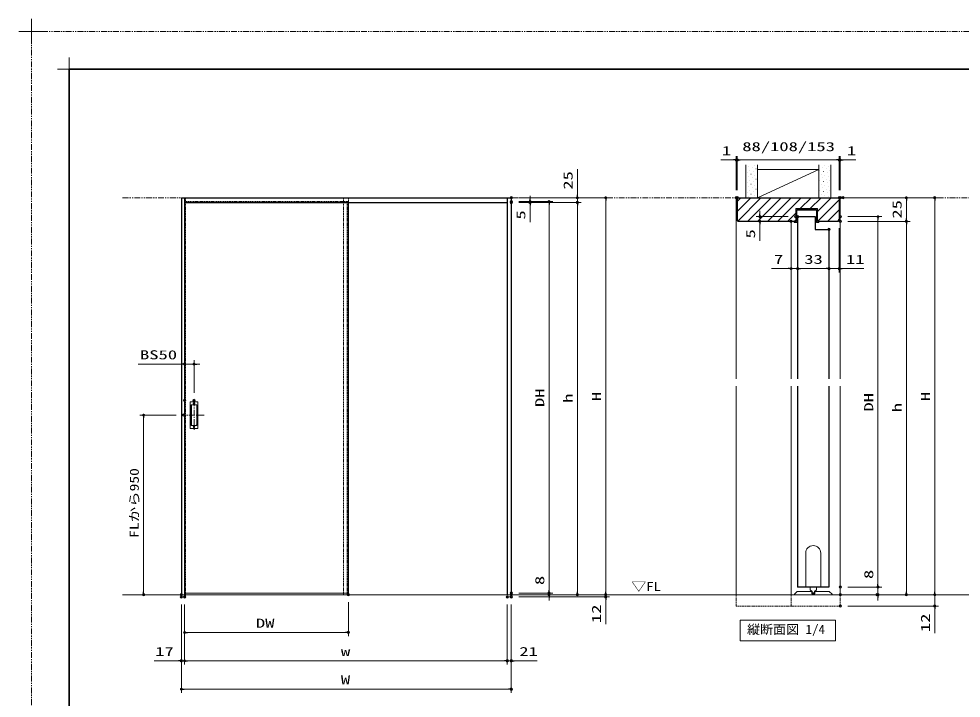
# Model space of a CAD drawing. Units: millimetres, scale not verified. Extents: x -1306 to 1306, y -607 to 607.
# Drawn here: x -1306 to -309, y -112 to 607 of the extents above; entities that cross this region are included whole.
import ezdxf
from ezdxf.enums import TextEntityAlignment as Align

# ---------------------------------------------------------------- set-up
doc = ezdxf.new("R2010")
doc.units = ezdxf.units.MM
doc.header["$LTSCALE"] = 5
doc.header["$PDMODE"] = 32
doc.header["$PDSIZE"] = 2.5
for name, pattern in [('USER1', [0.375, 0.25, -0.125]), ('USER2', [2, 1.25, -0.25, 0.25, -0.25]), ('USER3', [2.5, 1.25, -0.25, 0.25, -0.25, 0.25, -0.25])]:
    doc.linetypes.add(name, pattern=pattern)
for name, color, linetype, lineweight in [('0-1_線(白)', 7, 'Continuous', 30), ('0-2_ハッチング', 6, 'Continuous', 9), ('0-3_線(黄)', 2, 'Continuous', 15), ('0-4_寸法線', 3, 'Continuous', 13), ('0-5_0', 3, 'Continuous', 25), ('0-6_DEFPOINTS', 7, 'Continuous', 5), ('0-7_線(水)', 4, 'Continuous', 9), ('0-8_点線(水)', 4, 'USER1', 9), ('0-9_点線(黄)', 2, 'USER1', 15), ('0-A_中心線', 3, 'USER2', 9), ('0-C_陰線', 4, 'USER3', 9), ('0-D_図面枠', 7, 'Continuous', 35), ('0-E_一般', 7, 'Continuous', 5)]:
    doc.layers.add(name, color=color, linetype=linetype, lineweight=lineweight)
doc.styles.add('ＭＳ ゴシック', font='')
doc.styles.get('ＭＳ ゴシック').set_extended_font_data('MS Gothic')

# ---------------------------------------------------------------- blocks, each defined once
blk = doc.blocks.new('_DOT')
at = {"layer": '0-5_0'}
blk.add_line((-2.5, 0), (-5, 0), dxfattribs=at)
for points in [[(0, 0), (-2.5, 0), (-2.48, 0.313)], [(0, 0), (-2.48, -0.313), (-2.5, 0)], [(0, 0), (-2.48, 0.313), (-2.421, 0.622)], [(0, 0), (-2.421, -0.622), (-2.48, -0.313)], [(0, 0), (-2.421, 0.622), (-2.324, 0.92)], [(0, 0), (-2.324, -0.92), (-2.421, -0.622)], [(0, 0), (-2.324, 0.92), (-2.191, 1.204)], [(0, 0), (-2.191, -1.204), (-2.324, -0.92)], [(0, 0), (-2.191, 1.204), (-2.023, 1.469)], [(0, 0), (-2.023, -1.469), (-2.191, -1.204)], [(0, 0), (-2.023, 1.469), (-1.822, 1.711)], [(0, 0), (-1.822, -1.711), (-2.023, -1.469)], [(0, 0), (-1.822, 1.711), (-1.594, 1.926)], [(0, 0), (-1.594, -1.926), (-1.822, -1.711)], [(0, 0), (-1.594, 1.926), (-1.34, 2.111)], [(0, 0), (-1.34, -2.111), (-1.594, -1.926)], [(0, 0), (-1.34, 2.111), (-1.064, 2.262)], [(0, 0), (-1.064, -2.262), (-1.34, -2.111)], [(0, 0), (-1.064, 2.262), (-0.773, 2.378)], [(0, 0), (-0.773, -2.378), (-1.064, -2.262)], [(0, 0), (-0.773, 2.378), (-0.468, 2.456)], [(0, 0), (-0.468, -2.456), (-0.773, -2.378)], [(0, 0), (-0.468, 2.456), (-0.157, 2.495)], [(0, 0), (-0.157, -2.495), (-0.468, -2.456)], [(0, 0), (-0.157, 2.495), (0.157, 2.495)], [(0, 0), (0.157, -2.495), (-0.157, -2.495)], [(0, 0), (0.157, 2.495), (0.468, 2.456)], [(0, 0), (0.468, 2.456), (0.773, 2.378)], [(0, 0), (0.773, 2.378), (1.064, 2.262)], [(0, 0), (1.064, 2.262), (1.34, 2.111)], [(0, 0), (1.34, 2.111), (1.594, 1.926)], [(0, 0), (1.594, 1.926), (1.822, 1.711)], [(0, 0), (1.822, 1.711), (2.023, 1.469)], [(0, 0), (2.023, 1.469), (2.191, 1.204)], [(0, 0), (2.191, 1.204), (2.324, 0.92)], [(0, 0), (2.324, 0.92), (2.421, 0.622)], [(0, 0), (2.421, 0.622), (2.48, 0.313)], [(0, 0), (2.48, 0.313), (2.5, 0)], [(0, 0), (0.468, -2.456), (0.157, -2.495)], [(0, 0), (0.773, -2.378), (0.468, -2.456)], [(0, 0), (1.064, -2.262), (0.773, -2.378)], [(0, 0), (1.34, -2.111), (1.064, -2.262)], [(0, 0), (1.594, -1.926), (1.34, -2.111)], [(0, 0), (1.822, -1.711), (1.594, -1.926)], [(0, 0), (2.023, -1.469), (1.822, -1.711)], [(0, 0), (2.191, -1.204), (2.023, -1.469)], [(0, 0), (2.324, -0.92), (2.191, -1.204)], [(0, 0), (2.421, -0.622), (2.324, -0.92)], [(0, 0), (2.48, -0.313), (2.421, -0.622)], [(0, 0), (2.5, 0), (2.48, -0.313)]]:
    blk.add_solid(points, dxfattribs=at)
blk = doc.blocks.new('グループ-13-1')
at = {"layer": '0-E_一般'}
for p, q in [((62041.6, -14029.5), (62041.6, -13365.5)), ((61709.6, -13697.5), (62373.6, -13697.5))]:
    blk.add_line(p, q, dxfattribs=at)

msp = doc.modelspace()

# ---------------------------------------------------------------- linework, layer by layer
at = {"layer": '0-1_線(白)'}
for p, q in [((-1134.287, 417.95), (-1134.287, -2.05)), ((-1134.287, 417.95), (-785.287, 417.95)), ((-1130.887, 417.95), (-1130.887, -2.05)), ((-1130.887, 412.95), (-789.487, 412.95)), ((-957.487, -0.45), (-957.487, 412.95)), ((-789.487, 417.95), (-789.487, -2.05)), ((-785.287, 417.95), (-785.287, -2.05)), ((-546.196, 417.95), (-546.196, 393.95)), ((-546.196, 417.95), (-438.196, 417.95)), ((-438.196, 417.95), (-438.196, 393.95)), ((-546.196, 393.95), (-545.196, 392.95)), ((-484.146, 392.95), (-545.196, 392.95)), ((-482.197, 397.95), (-482.196, 226.45)), ((-439.196, 392.95), (-461.346, 392.95)), ((-438.196, 393.95), (-439.196, 392.95)), ((-463.697, 384.45), (-449.196, 384.45)), ((-449.196, 384.45), (-449.196, 226.45)), ((-482.197, 218.45), (-482.197, 5.971)), ((-449.196, 218.45), (-449.196, 5.95)), ((-449.196, 5.95), (-482.197, 5.95))]:
    msp.add_line(p, q, dxfattribs=at)
msp.add_lwpolyline([(-482.197, 397.95), (-463.697, 397.95), (-463.697, 384.45)], dxfattribs=at)
at = {"layer": '0-2_ハッチング'}
for p, q in [((-534.234, 451.046), (-534.184, 451.046)), ((-530.257, 449.72), (-530.207, 449.72)), ((-527.605, 452.372), (-527.555, 452.372)), ((-456.01, 449.72), (-455.96, 449.72)), ((-453.359, 452.372), (-453.309, 452.372)), ((-449.381, 451.046), (-449.331, 451.046)), ((-536.886, 448.395), (-536.836, 448.395)), ((-535.56, 444.417), (-535.51, 444.417)), ((-534.234, 440.44), (-534.184, 440.44)), ((-532.908, 447.069), (-532.858, 447.069)), ((-531.582, 443.091), (-531.532, 443.091)), ((-530.257, 439.114), (-530.207, 439.114)), ((-528.931, 445.743), (-528.881, 445.743)), ((-527.605, 441.766), (-527.555, 441.766)), ((-526.279, 448.395), (-526.229, 448.395)), ((-524.953, 444.417), (-524.903, 444.417)), ((-458.662, 447.069), (-458.612, 447.069)), ((-457.336, 443.091), (-457.286, 443.091)), ((-456.01, 439.114), (-455.96, 439.114)), ((-454.684, 445.743), (-454.634, 445.743)), ((-453.359, 441.766), (-453.309, 441.766)), ((-452.033, 448.395), (-451.983, 448.395)), ((-450.707, 444.417), (-450.657, 444.417)), ((-449.381, 440.44), (-449.331, 440.44)), ((-448.055, 447.069), (-448.005, 447.069)), ((-536.886, 437.788), (-536.836, 437.788)), ((-535.56, 433.811), (-535.51, 433.811)), ((-534.234, 429.833), (-534.184, 429.833)), ((-532.908, 436.462), (-532.858, 436.462)), ((-531.582, 432.485), (-531.532, 432.485)), ((-528.931, 435.136), (-528.881, 435.136)), ((-527.605, 431.159), (-527.555, 431.159)), ((-526.279, 437.788), (-526.229, 437.788)), ((-524.953, 433.811), (-524.903, 433.811)), ((-458.662, 436.462), (-458.612, 436.462)), ((-457.336, 432.485), (-457.286, 432.485)), ((-454.684, 435.136), (-454.634, 435.136)), ((-453.359, 431.159), (-453.309, 431.159)), ((-452.033, 437.788), (-451.983, 437.788)), ((-450.707, 433.811), (-450.657, 433.811)), ((-449.381, 429.833), (-449.331, 429.833)), ((-448.055, 436.462), (-448.005, 436.462)), ((-536.886, 427.181), (-536.836, 427.181)), ((-535.56, 423.204), (-535.51, 423.204)), ((-534.234, 419.227), (-534.184, 419.227)), ((-532.908, 425.856), (-532.858, 425.856)), ((-531.582, 421.878), (-531.532, 421.878)), ((-530.257, 428.507), (-530.207, 428.507)), ((-528.931, 424.53), (-528.881, 424.53)), ((-527.605, 420.552), (-527.555, 420.552)), ((-526.279, 427.181), (-526.229, 427.181)), ((-524.953, 423.204), (-524.903, 423.204)), ((-458.662, 425.856), (-458.612, 425.856)), ((-457.336, 421.878), (-457.286, 421.878)), ((-456.01, 428.507), (-455.96, 428.507)), ((-454.684, 424.53), (-454.634, 424.53)), ((-453.359, 420.552), (-453.309, 420.552)), ((-452.033, 427.181), (-451.983, 427.181)), ((-450.707, 423.204), (-450.657, 423.204)), ((-449.381, 419.227), (-449.331, 419.227)), ((-448.055, 425.856), (-448.005, 425.856)), ((-546.196, 413.97), (-542.216, 417.95)), ((-546.196, 403.364), (-531.61, 417.95)), ((-545.6, 393.354), (-521.003, 417.95)), ((-535.397, 392.95), (-510.397, 417.95)), ((-524.79, 392.95), (-499.79, 417.95)), ((-514.183, 392.95), (-489.183, 417.95)), ((-503.577, 392.95), (-478.577, 417.95)), ((-479.47, 406.45), (-467.97, 417.95)), ((-468.863, 406.45), (-457.363, 417.95)), ((-461.346, 403.361), (-446.757, 417.95)), ((-461.15, 392.95), (-438.196, 415.904)), ((-492.97, 392.95), (-484.146, 401.774)), ((-450.544, 392.95), (-438.196, 405.298)), ((-439.937, 392.95), (-438.196, 394.691))]:
    msp.add_line(p, q, dxfattribs=at)
at = {"layer": '0-3_線(黄)'}
for p, q in [((-537.196, 417.95), (-537.196, 452.95)), ((-524.696, 417.95), (-524.696, 452.95)), ((-459.696, 417.95), (-459.696, 452.95)), ((-447.196, 417.95), (-447.196, 452.95)), ((-1196.499, -2.05), (-288.797, -2.05))]:
    msp.add_line(p, q, dxfattribs=at)
msp.add_lwpolyline([(-524.696, 447.95), (-459.696, 447.95), (-524.696, 417.95)], dxfattribs=at)
msp.add_lwpolyline([(-542.98, -29.05), (-442.13, -29.05), (-442.13, -50.884), (-542.98, -50.884)], close=True, dxfattribs=at)
at = {"layer": '0-4_寸法線'}
for p, q in [((-547.196, 425.95), (-547.196, 461.95)), ((-546.196, 425.95), (-546.196, 461.95)), ((-546.196, 425.95), (-546.196, 461.95)), ((-438.196, 425.95), (-438.196, 461.95)), ((-438.196, 425.95), (-438.196, 461.95)), ((-437.196, 425.95), (-437.196, 461.95)), ((-550.196, 457.95), (-563.577, 457.95)), ((-546.196, 457.95), (-547.196, 457.95)), ((-543.196, 457.95), (-540.196, 457.95)), ((-543.196, 457.95), (-441.196, 457.95)), ((-441.196, 457.95), (-444.196, 457.95)), ((-438.196, 457.95), (-437.196, 457.95)), ((-434.196, 457.95), (-420.815, 457.95)), ((-715.287, 420.95), (-715.287, 448.141)), ((-765.287, 416.95), (-765.287, 419.95)), ((-777.287, 417.95), (-711.287, 417.95)), ((-777.287, 417.95), (-681.287, 417.95)), ((-777.287, 413.95), (-741.287, 413.95)), ((-777.287, 413.95), (-761.287, 413.95)), ((-777.287, 412.95), (-711.287, 412.95)), ((-777.287, 412.95), (-711.287, 412.95)), ((-777.287, 412.95), (-761.287, 412.95)), ((-765.287, 413.95), (-765.287, 412.95)), ((-765.287, 409.95), (-765.287, 392.284)), ((-745.287, 410.95), (-745.287, 2.55)), ((-715.287, 412.95), (-715.287, 417.95)), ((-715.287, 409.95), (-715.287, 406.95)), ((-715.287, 409.95), (-715.287, 0.95)), ((-685.287, 414.95), (-685.287, 0.95)), ((-429.196, 417.95), (-363.196, 417.95)), ((-426.196, 417.95), (-333.196, 417.95)), ((-367.196, 414.95), (-367.196, 395.95)), ((-337.196, 0.95), (-337.196, 414.95)), ((-522.197, 400.95), (-522.197, 403.95)), ((-492.146, 397.95), (-526.197, 397.95)), ((-492.146, 392.95), (-526.197, 392.95)), ((-522.197, 397.95), (-522.197, 392.95)), ((-522.197, 389.95), (-522.197, 372.284)), ((-482.197, 389.95), (-482.197, 338.95)), ((-482.197, 389.95), (-482.197, 338.95)), ((-429.196, 397.95), (-393.196, 397.95)), ((-429.196, 392.95), (-363.196, 392.95)), ((-429.196, 392.95), (-363.196, 392.95)), ((-397.196, 394.95), (-397.196, 8.95)), ((-367.196, 389.95), (-367.196, 0.95)), ((-489.196, 384.95), (-489.196, 338.95)), ((-438.196, 385.95), (-438.196, 338.95)), ((-449.196, 376.43), (-449.196, 338.95)), ((-449.196, 376.43), (-449.196, 338.95)), ((-492.196, 342.95), (-509.863, 342.95)), ((-482.197, 342.95), (-489.196, 342.95)), ((-479.197, 342.95), (-476.197, 342.95)), ((-479.197, 342.95), (-452.196, 342.95)), ((-452.196, 342.95), (-455.196, 342.95)), ((-449.196, 342.95), (-438.196, 342.95)), ((-435.196, 342.95), (-412.292, 342.95)), ((-1133.887, 241.95), (-1180.125, 241.95)), ((-1130.887, 211.661), (-1130.887, 245.95)), ((-1120.887, 241.95), (-1130.887, 241.95)), ((-1120.887, 211.661), (-1120.887, 245.95)), ((-1117.887, 241.95), (-1114.887, 241.95)), ((-1124.987, 174.35), (-1124.987, 201.55)), ((-1124.587, 201.95), (-1117.187, 201.95)), ((-1116.787, 201.55), (-1116.787, 174.35)), ((-1123.787, 177.35), (-1123.787, 198.55)), ((-1123.687, 177.45), (-1123.687, 198.45)), ((-1123.387, 198.95), (-1118.387, 198.95)), ((-1123.287, 198.85), (-1118.487, 198.85)), ((-1118.087, 198.45), (-1118.087, 177.45)), ((-1117.987, 198.55), (-1117.987, 177.35)), ((-1139.749, 187.95), (-1178.287, 187.95)), ((-1174.287, 184.95), (-1174.287, 0.95)), ((-1117.187, 173.95), (-1124.587, 173.95)), ((-1118.387, 176.95), (-1123.387, 176.95)), ((-1118.487, 177.05), (-1123.287, 177.05)), ((-745.287, 2.55), (-745.287, 20.217)), ((-397.196, 8.95), (-397.196, 26.617)), ((-685.287, 0.95), (-685.287, 3.95)), ((-429.196, 5.95), (-393.196, 5.95)), ((-429.196, 5.95), (-393.196, 5.95)), ((-397.196, -2.05), (-397.196, 5.95)), ((-337.196, 0.95), (-337.196, 3.95)), ((-1142.287, -2.05), (-1178.287, -2.05)), ((-777.287, -0.45), (-741.287, -0.45)), ((-777.287, -0.45), (-741.287, -0.45)), ((-777.287, -2.05), (-711.287, -2.05)), ((-777.287, -2.05), (-681.287, -2.05)), ((-777.287, -2.05), (-681.287, -2.05)), ((-777.287, -2.05), (-741.287, -2.05)), ((-777.287, -4.45), (-681.287, -4.45)), ((-745.287, -2.05), (-745.287, -0.45)), ((-745.287, -5.05), (-745.287, -8.05)), ((-685.287, -2.05), (-685.287, -4.45)), ((-685.287, -7.45), (-685.287, -33.211)), ((-429.196, -2.05), (-393.196, -2.05)), ((-429.196, -2.05), (-333.196, -2.05)), ((-429.196, -2.05), (-333.196, -2.05)), ((-397.196, -5.05), (-397.196, -8.05)), ((-390.286, -2.05), (-363.196, -2.05)), ((-337.196, -2.05), (-337.196, -14.05)), ((-1134.287, -12.45), (-1134.287, -106.05)), ((-1134.287, -12.45), (-1134.287, -76.05)), ((-1130.887, -12.45), (-1130.887, -46.05)), ((-1130.887, -12.45), (-1130.887, -76.05)), ((-1130.887, -12.45), (-1130.887, -76.05)), ((-957.487, -10.05), (-957.487, -46.05)), ((-789.487, -12.45), (-789.487, -76.05)), ((-789.487, -12.45), (-789.487, -76.05)), ((-785.287, -12.45), (-785.287, -106.05)), ((-785.287, -12.45), (-785.287, -76.05)), ((-429.196, -14.05), (-333.196, -14.05)), ((-337.196, -17.05), (-337.196, -42.811)), ((-1127.887, -42.05), (-960.487, -42.05)), ((-1137.287, -72.05), (-1163.049, -72.05)), ((-1130.887, -72.05), (-1134.287, -72.05)), ((-1127.887, -72.05), (-792.487, -72.05)), ((-1127.887, -72.05), (-1124.887, -72.05)), ((-792.487, -72.05), (-795.487, -72.05)), ((-789.487, -72.05), (-785.287, -72.05)), ((-782.287, -72.05), (-757.953, -72.05)), ((-1131.287, -102.05), (-788.287, -102.05))]:
    msp.add_line(p, q, dxfattribs=at)
msp.add_lwpolyline([(-484.146, 392.95), (-484.146, 406.45), (-461.346, 406.45), (-461.346, 392.95)], dxfattribs=at)
for centre in [(-1120.887, 200.35), (-1120.887, 175.55)]:
    msp.add_circle(centre, 0.8, dxfattribs=at)
for centre, start, end in [((-1124.587, 201.55), 90, 180), ((-1117.187, 201.55), 0, 90), ((-1123.387, 198.55), 90, 180), ((-1123.287, 198.45), 90, 180), ((-1118.487, 198.45), 0, 90), ((-1118.387, 198.55), 0, 90), ((-1124.587, 174.35), 180, 270), ((-1123.387, 177.35), 180, 270), ((-1123.287, 177.45), 180, 270), ((-1118.487, 177.45), 270, 0), ((-1118.387, 177.35), 270, 0), ((-1117.187, 174.35), 270, 0)]:
    msp.add_arc(centre, 0.4, start, end, dxfattribs=at)
at = {"layer": '0-6_DEFPOINTS'}
for p, q in [((-1252.964, 541.55), (-1252.964, 566.45)), ((-1265.414, 554), (-1240.514, 554))]:
    msp.add_line(p, q, dxfattribs=at)
for p in [(-546.196, 457.95), (-438.196, 457.95), (-785.287, 417.95), (-547.196, 417.95), (-546.196, 417.95), (-438.196, 417.95), (-437.196, 417.95), (-437.196, 417.95), (-434.196, 417.95), (-337.196, 417.95), (-785.287, 413.95), (-785.287, 412.95), (-765.287, 412.95), (-715.287, 412.95), (-522.197, 397.95), (-484.146, 397.95), (-482.197, 397.95), (-437.196, 397.95), (-489.196, 392.95), (-484.146, 392.95), (-438.196, 393.95), (-437.196, 392.95), (-367.196, 392.95), (-449.196, 384.43), (-482.197, 342.95), (-449.196, 342.95), (-438.196, 342.95), (-1130.887, 241.95), (-1130.887, 203.661), (-1120.887, 203.661), (-1131.749, 187.95), (-785.287, -0.45), (-745.287, -0.45), (-437.196, 5.95), (-397.196, 5.95), (-1174.287, -2.05), (-1134.287, -2.05), (-1134.287, -4.45), (-1130.887, -4.45), (-957.487, -2.05), (-789.487, -4.45), (-785.287, -2.05), (-785.287, -4.45), (-785.287, -4.45), (-745.287, -2.05), (-715.287, -2.05), (-685.287, -2.05), (-685.287, -4.45), (-437.196, -2.05), (-398.286, -2.05), (-397.196, -2.05), (-367.196, -2.05), (-437.196, -14.05), (-337.196, -14.05), (-957.487, -42.05), (-1134.287, -72.05), (-789.487, -72.05), (-785.287, -72.05), (-785.287, -102.05)]:
    msp.add_point(p, dxfattribs=at)
at = {"layer": '0-7_線(水)'}
for p, q in [((-547.196, 417.95), (-547.196, 226.45)), ((-546.196, 417.95), (-547.196, 417.95)), ((-438.196, 417.95), (-437.196, 417.95)), ((-437.196, 417.95), (-437.196, 226.45)), ((-461.346, 405.95), (-484.146, 405.95)), ((-489.196, 392.95), (-489.196, 226.45)), ((-547.196, 218.45), (-547.196, -2.05)), ((-489.196, 218.45), (-489.196, -2.05)), ((-437.196, 218.45), (-437.196, -2.05)), ((-465.697, 49.95), (-465.647, 49.95)), ((-473.697, 5.95), (-473.697, 41.95)), ((-457.697, 41.95), (-457.697, 5.95)), ((-485.697, -1.55), (-482.697, 1.45)), ((-466.997, -0.05), (-466.997, 1.15)), ((-464.097, 1.05), (-463.697, 1.45)), ((-463.697, 1.45), (-448.697, 1.45)), ((-445.697, -1.55), (-448.697, 1.45)), ((-1130.887, -0.45), (-957.487, -0.45)), ((-485.697, -2.05), (-485.697, -1.55)), ((-445.697, -2.05), (-445.697, -1.55))]:
    msp.add_line(p, q, dxfattribs=at)
for points in [[(-485.746, 392.95), (-485.746, 391.95), (-483.146, 391.95), (-483.146, 404.95), (-462.346, 404.95), (-462.346, 391.95), (-459.746, 391.95), (-459.746, 392.95)], [(-482.697, 1.45), (-467.697, 1.45), (-467.297, 1.05), (-467.297, -1.05), (-464.097, -1.05), (-464.097, 1.05)], [(-466.997, 1.15), (-468.997, 3.15), (-468.997, 5.95)], [(-466.997, -0.05), (-464.397, -0.05), (-464.397, 1.15)], [(-464.397, 1.15), (-462.397, 3.15), (-462.397, 5.95)]]:
    msp.add_lwpolyline(points, dxfattribs=at)
for start, end in [(90, 180), (0, 90)]:
    msp.add_arc((-465.697, 41.95), 8, start, end, dxfattribs=at)
at = {"layer": '0-8_点線(水)'}
for p, q in [((-957.487, 413.95), (-1130.887, 413.95)), ((-1130.087, -2.05), (-1130.087, 417.95)), ((-962.887, 412.95), (-962.887, 417.95)), ((-962.887, -2.05), (-962.887, 412.95)), ((-958.687, -2.05), (-958.687, 412.95)), ((-957.487, 417.95), (-957.487, 412.95)), ((-1134.287, -2.05), (-1134.287, -4.45)), ((-1134.287, -4.45), (-1131.087, -4.45)), ((-1131.087, -4.45), (-1130.087, -4.45)), ((-1130.887, -2.05), (-1130.887, -4.45)), ((-1130.087, -2.05), (-1130.087, -4.45)), ((-789.487, -4.45), (-789.487, -2.05)), ((-789.487, -4.45), (-785.287, -4.45)), ((-785.287, -4.45), (-785.287, -2.05))]:
    msp.add_line(p, q, dxfattribs=at)
at = {"layer": '0-9_点線(黄)'}
for p, q in [((-547.196, -2.05), (-547.196, -14.05)), ((-489.196, -2.05), (-489.196, -14.05)), ((-437.196, -2.05), (-437.196, -14.05)), ((-547.196, -14.05), (-437.196, -14.05))]:
    msp.add_line(p, q, dxfattribs=at)
at = {"layer": '0-A_中心線'}
for p, q in [((-1120.887, 203.661), (-1120.887, 172.239)), ((-1110.025, 187.95), (-1131.749, 187.95))]:
    msp.add_line(p, q, dxfattribs=at)
at = {"layer": '0-C_陰線'}
for p, q in [((387.036, 594), (-1292.964, 594)), ((-1292.964, -594), (-1292.964, 594)), ((-1196.499, 417.95), (-288.797, 417.95))]:
    msp.add_line(p, q, dxfattribs=at)
at = {"layer": '0-D_図面枠'}
msp.add_lwpolyline([(-1252.964, -554), (347.036, -554), (347.036, 554), (-1252.964, 554)], close=True, dxfattribs=at)

# ---------------------------------------------------------------- block references
at = {"layer": '0-4_寸法線', "xscale": 0.6, "yscale": 0.6}
for p in [(-547.196, 457.95), (-438.196, 457.95), (-438.196, 457.95), (-489.196, 342.95), (-449.196, 342.95), (-449.196, 342.95), (-1130.887, 241.95), (-957.487, -42.05), (-1134.287, -72.05), (-789.487, -72.05), (-789.487, -72.05), (-785.287, -102.05)]:
    msp.add_blockref('_DOT', p, dxfattribs=at)
for p, rotation in [((-546.196, 457.95), 180), ((-546.196, 457.95), 180), ((-437.196, 457.95), 180), ((-715.287, 417.95), 270), ((-685.287, 417.95), 90), ((-367.196, 417.95), 90), ((-337.196, 417.95), 90), ((-765.287, 413.95), 270), ((-765.287, 412.95), 90), ((-745.287, 413.95), 90), ((-715.287, 412.95), 90), ((-715.287, 412.95), 90), ((-522.197, 397.95), 270), ((-397.196, 397.95), 90), ((-522.197, 392.95), 90), ((-367.196, 392.95), 270), ((-367.196, 392.95), 90), ((-482.197, 342.95), 180), ((-482.197, 342.95), 180), ((-438.196, 342.95), 180), ((-1120.887, 241.95), 180), ((-1174.287, 187.95), 90), ((-1174.287, -2.05), 270), ((-745.287, -0.45), 270), ((-745.287, -0.45), 270), ((-715.287, -2.05), 270), ((-685.287, -2.05), 270), ((-685.287, -2.05), 270), ((-397.196, 5.95), 270), ((-397.196, 5.95), 270), ((-367.196, -2.05), 270), ((-337.196, -2.05), 270), ((-337.196, -2.05), 270), ((-745.287, -2.05), 90), ((-685.287, -4.45), 90), ((-397.196, -2.05), 90), ((-337.196, -14.05), 90), ((-1130.887, -42.05), 180), ((-1130.887, -72.05), 180), ((-1130.887, -72.05), 180), ((-785.287, -72.05), 180), ((-1134.287, -102.05), 180)]:
    msp.add_blockref('_DOT', p, dxfattribs=dict(at, rotation=rotation))
at = {"layer": '0-C_陰線', "xscale": 0.04, "yscale": 0.04}
msp.add_blockref('グループ-13-1', (-3774.629, 1141.9), dxfattribs=at)

# ---------------------------------------------------------------- texts
at = {"layer": '0-3_線(黄)', "style": 'ＭＳ ゴシック'}
for s, height, width, p in [('▽FL', 9.621, 1.2, (-658.188, -1.003)), ('縦断面図 1/4', 9.604, 1.05, (-535.732, -46.428))]:
    msp.add_text(s, height=height, dxfattribs=dict(at, width=width)).set_placement(p, align=Align.BOTTOM_LEFT)
at = {"layer": '0-4_寸法線', "style": 'ＭＳ ゴシック', "width": 1.5}
for s, p in [('1', (-562.434, 460.1)), ('88/108/153', (-540.768, 464.386)), ('1', (-430.053, 460.1)), ('7', (-507.292, 345.1)), ('33', (-475.221, 345.1)), ('11', (-431.053, 345.1)), ('BS50', (-1178.03, 244.1)), ('DW', (-1055.377, -39.9)), ('17', (-1161.906, -69.9)), ('21', (-776.715, -69.9)), ('w', (-965.425, -69.9)), ('W', (-965.501, -99.9))]:
    msp.add_text(s, height=9.604, dxfattribs=at).set_placement(p, align=Align.BOTTOM_LEFT)
at = {"layer": '0-4_寸法線', "style": 'ＭＳ ゴシック'}
for s, height, width, p in [('25', 9.604, 1.5, (-717.436, 426.522)), ('25', 9.604, 1.5, (-369.346, 395.927)), ('5', 9.604, 1.5, (-767.436, 394.855)), ('5', 9.604, 1.5, (-524.347, 374.855)), ('DH', 9.604, 1.5, (-747.436, 196.512)), ('h', 9.604, 1.5, (-717.436, 200.927)), ('H', 9.604, 1.5, (-687.436, 202.712)), ('DH', 9.604, 1.5, (-399.346, 191.712)), ('H', 9.604, 1.5, (-339.346, 202.712)), ('h', 9.604, 1.5, (-369.346, 190.927)), ('FLから950', 9.621, 1.25, (-1176.436, 58.093)), ('8', 9.604, 1.5, (-399.346, 14.522)), ('8', 9.604, 1.5, (-747.436, 8.122)), ('12', 9.604, 1.5, (-687.436, -32.069)), ('12', 9.604, 1.5, (-339.346, -41.669))]:
    msp.add_text(s, height=height, rotation=90, dxfattribs=dict(at, width=width)).set_placement(p, align=Align.BOTTOM_LEFT)

doc.saveas('drawing.dxf')
